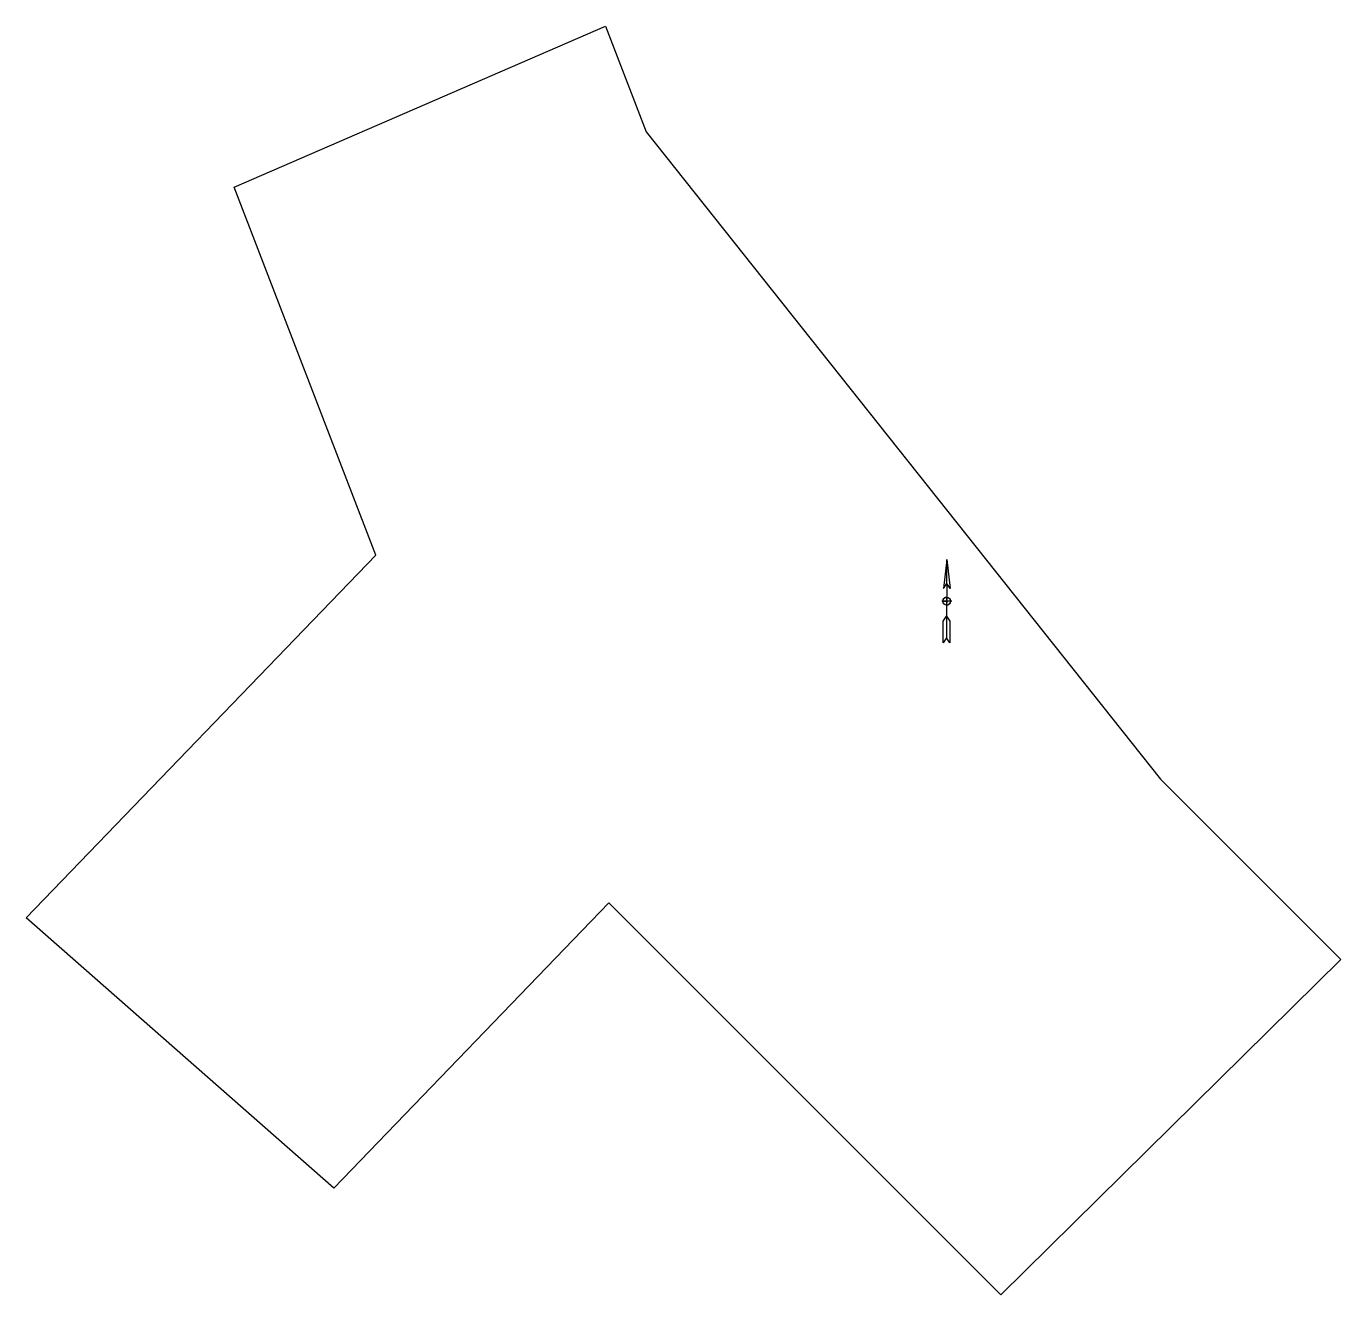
# Model space of a CAD drawing. Extents: x 99376 to 100949, y 99491 to 101008.
import ezdxf

# ---------------------------------------------------------------- set-up
doc = ezdxf.new("R2010")
doc.units = 0
doc.layers.add('Plan Text North Arrow', color=7, linetype='Continuous')
doc.layers.add('Reference Object', color=7, linetype='Continuous')

msp = doc.modelspace()

# ---------------------------------------------------------------- linework, layer by layer
at = {"layer": 'Plan Text North Arrow'}
msp.add_line((100483.6, 100320.6), (100471.6, 100320.6), dxfattribs=at)
for points in [[(100477.6, 100370.5), (100473.6, 100335.6), (100477.6, 100341.6), (100477.5, 100302.6), (100481.5, 100296.6), (100481.5, 100270.6), (100477.5, 100276.8)], [(100472.9, 100320.6), (100477.6, 100320.6), (100477.6, 100325.3)], [(100482.2, 100320.6), (100477.6, 100320.6), (100477.5, 100315.9)]]:
    msp.add_lwpolyline(points, dxfattribs=at)
for points in [[(100477.6, 100370.5), (100481.6, 100335.6), (100477.6, 100341.6)], [(100477.5, 100302.6), (100477.5, 100276.8), (100473.5, 100270.7), (100473.5, 100296.6)]]:
    msp.add_lwpolyline(points, close=True, dxfattribs=at)
msp.add_circle((100477.6, 100320.6), 4.66, dxfattribs=at)
for start, end in [(89.952, 179.9525), (269.952, 359.9525)]:
    msp.add_arc((100477.6, 100320.6), 4.66, start, end, dxfattribs=at)
at = {"layer": 'Reference Object'}
msp.add_lwpolyline([(100069.4, 101008.3), (100118, 100881.9), (100733.4, 100107.5), (100949.1, 99891.9), (100542.3, 99490.9), (100073.3, 99959.8), (99744.2, 99618.4), (99376.1, 99941.8), (99794.4, 100375.6), (99625.1, 100815.8)], close=True, dxfattribs=at)

doc.saveas('drawing.dxf')
